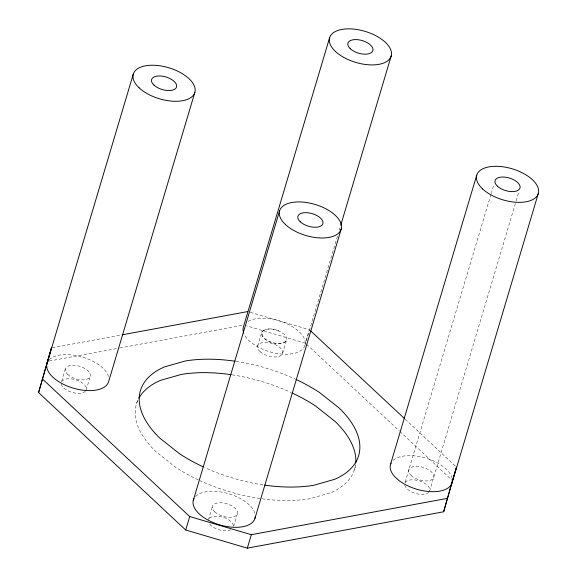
<?xml version="1.0" encoding="UTF-8"?>
<svg xmlns="http://www.w3.org/2000/svg" width="577" height="577" viewBox="0 0 577 577"><rect width="100%" height="100%" fill="white"/><g stroke="black" fill="none" stroke-linecap="round" stroke-linejoin="round"><path stroke-width="0.43" stroke-dasharray="2.88 2.16" d="M65.331 368.919L61.321 382.378A13.011 6.563 16.6 0 1 75.594 379.731A13.011 6.563 16.6 0 1 86.283 389.72L90.293 376.269M136.684 403.222L138.437 397.337M257.652 346.005L261.662 332.547M208.441 519.819L212.451 506.361M282.615 353.355L286.625 339.896M233.656 526.325L237.421 513.71M304.952 345.291L337.906 234.738M339.197 230.418L340.48 226.097M354.372 469.945L355.879 464.903M490.919 194.471L404.773 483.447A13.011 6.563 16.6 0 1 419.039 480.807A13.011 6.563 16.6 0 1 429.735 490.796L515.881 201.82M491.171 193.612L494.006 184.106M516.141 200.955L518.968 191.456M263.379 330.571C269.913 326.849 278.691 329.936 284.237 334.35A13.011 6.563 16.6 0 1 275.647 343.272A13.011 6.563 16.6 0 1 262.549 331.039L264.23 329.885M285.738 341.404C278.612 346.46 260.241 341.764 262.095 331.609L265.326 329.46L269.452 328.912A13.011 6.563 16.6 0 1 279.102 331.068M52.305 347.772L121.285 334.992M49.175 361.065L119.042 348.119M119.922 347.96L241.965 325.349M250.317 312.323L309.366 329.698L305.356 343.156L246.307 325.774M405.256 419.277L456.486 467.139M306.668 344.382L399.277 430.896M399.933 431.509L451.82 479.985M393.204 460.331A32.117 16.206 16.6 0 1 426.345 458.275A32.117 16.206 16.6 0 1 452.166 478.383M195.524 496.501A32.117 16.206 16.6 0 1 228.557 493.703A32.117 16.206 16.6 0 1 255.041 514.013M49.196 359.803A32.117 16.206 16.6 0 1 82.23 357.004A32.117 16.206 16.6 0 1 108.714 377.315M248.088 321.411A32.117 16.206 16.6 0 1 297.025 329.864A32.117 16.206 16.6 0 1 288.998 354.141A32.117 16.206 16.6 0 1 243.992 333.809M85.396 391.235A13.011 6.563 16.6 0 1 72.017 392.367A13.011 6.563 16.6 0 1 61.285 384.138M355.576 464.781A113.849 57.44 16.6 0 1 330.751 492.751L309.712 498.744A113.849 57.44 16.6 0 1 199.902 480.634M198.228 479.855A113.849 57.44 16.6 0 1 175.451 467.139L155.783 451.567A113.849 57.44 16.6 0 1 138.668 398.606M232.142 374.841A113.849 57.44 16.6 0 1 291.154 392.533M262.924 484.875A113.849 57.44 16.6 0 1 204.705 467.543M236.159 361.382A113.849 57.44 16.6 0 1 295.164 379.075M230.836 529.83A13.011 6.563 16.6 0 1 209.22 523.469M209.328 518.312A13.011 6.563 16.6 0 1 222.715 517.172A13.011 6.563 16.6 0 1 233.44 525.402M428.848 492.304A13.011 6.563 16.6 0 1 415.462 493.436A13.011 6.563 16.6 0 1 404.729 485.207M411.17 475.535A13.011 6.563 16.6 0 0 432.858 478.845A13.011 6.563 16.6 0 0 419.76 466.613A13.011 6.563 16.6 0 0 411.17 475.535M260.039 351.552A13.011 6.563 16.6 0 0 281.727 354.862A13.011 6.563 16.6 0 0 268.63 342.63A13.011 6.563 16.6 0 0 260.039 351.552M67.725 374.459A13.011 6.563 16.6 0 0 89.406 377.776A13.011 6.563 16.6 0 0 76.308 365.537A13.011 6.563 16.6 0 0 67.725 374.459M214.846 511.907A13.011 6.563 16.6 0 0 236.527 515.218A13.011 6.563 16.6 0 0 223.429 502.985A13.011 6.563 16.6 0 0 214.846 511.907"/><path stroke-width="0.87" d="M38.58 392.576L51.418 347.931L38.58 392.576L185.7 530.018L247.317 548.15L443.648 511.777L456.486 467.139L452.729 479.754M443.648 511.777L452.476 480.598M47.004 363.524L133.258 74.188M194.875 92.32L108.62 381.657A32.117 16.206 16.6 0 1 70.993 387.427A32.117 16.206 16.6 0 1 48.079 361.195M329.59 37.822L243.335 327.159A32.117 16.206 16.6 0 0 243.682 333.03M193.331 500.23L279.585 210.893M185.7 530.018L189.71 516.559L42.59 379.118M340.74 225.239L391.206 55.955M254.955 518.362L341.209 229.026M247.317 548.15L251.327 534.691L447.658 498.319M390.456 464.6L476.71 175.264M452.072 482.733L538.327 193.396M122.165 334.826L247.749 311.566M189.71 516.559L251.327 534.691M310.678 330.924L404.6 418.664M452.382 480.179A32.117 16.206 16.6 0 1 417.661 489.491A32.117 16.206 16.6 0 1 391.083 463.021M255.243 516.682A32.117 16.206 16.6 0 1 219.729 524.882A32.117 16.206 16.6 0 1 193.966 498.651M264.706 485.134A113.849 57.44 16.6 0 0 313.722 485.286L334.761 479.292A113.849 57.44 16.6 0 0 339.283 408.148L319.615 392.569A113.849 57.44 16.6 0 0 296.008 379.464M203.075 466.793A113.849 57.44 16.6 0 1 179.469 453.688L159.793 438.109A113.849 57.44 16.6 0 1 164.315 366.965L185.354 360.971A113.849 57.44 16.6 0 1 235.265 361.252M139.079 397.863A113.849 57.44 16.6 0 1 160.305 380.423L181.344 374.423A113.849 57.44 16.6 0 1 231.254 374.711M291.991 392.923A113.849 57.44 16.6 0 1 315.597 406.028L335.273 421.607A113.849 57.44 16.6 0 1 355.764 462.992M497.432 186.198A13.011 6.563 16.6 0 0 519.112 189.508A13.011 6.563 16.6 0 0 506.015 177.276A13.011 6.563 16.6 0 0 497.432 186.198M300.307 221.828A13.011 6.563 16.6 0 0 321.995 225.138A13.011 6.563 16.6 0 0 308.897 212.906A13.011 6.563 16.6 0 0 300.307 221.828M285.492 224.568A32.117 16.206 16.6 0 0 339.016 232.755A32.117 16.206 16.6 0 0 306.69 202.549A32.117 16.206 16.6 0 0 285.492 224.568M153.98 85.129A13.011 6.563 16.6 0 0 175.66 88.44A13.011 6.563 16.6 0 0 162.563 76.207A13.011 6.563 16.6 0 0 153.98 85.129M139.165 87.87A32.117 16.206 16.6 0 0 192.689 96.049A32.117 16.206 16.6 0 0 160.356 65.85A32.117 16.206 16.6 0 0 139.165 87.87M350.304 48.756A13.011 6.563 16.6 0 0 371.992 52.067A13.011 6.563 16.6 0 0 358.894 39.835A13.011 6.563 16.6 0 0 350.304 48.756M335.489 51.497A32.117 16.206 16.6 0 0 389.013 59.676A32.117 16.206 16.6 0 0 356.687 29.477A32.117 16.206 16.6 0 0 335.489 51.497M482.61 188.939A32.117 16.206 16.6 0 0 536.134 197.118A32.117 16.206 16.6 0 0 503.808 166.919A32.117 16.206 16.6 0 0 482.61 188.939"/></g></svg>
